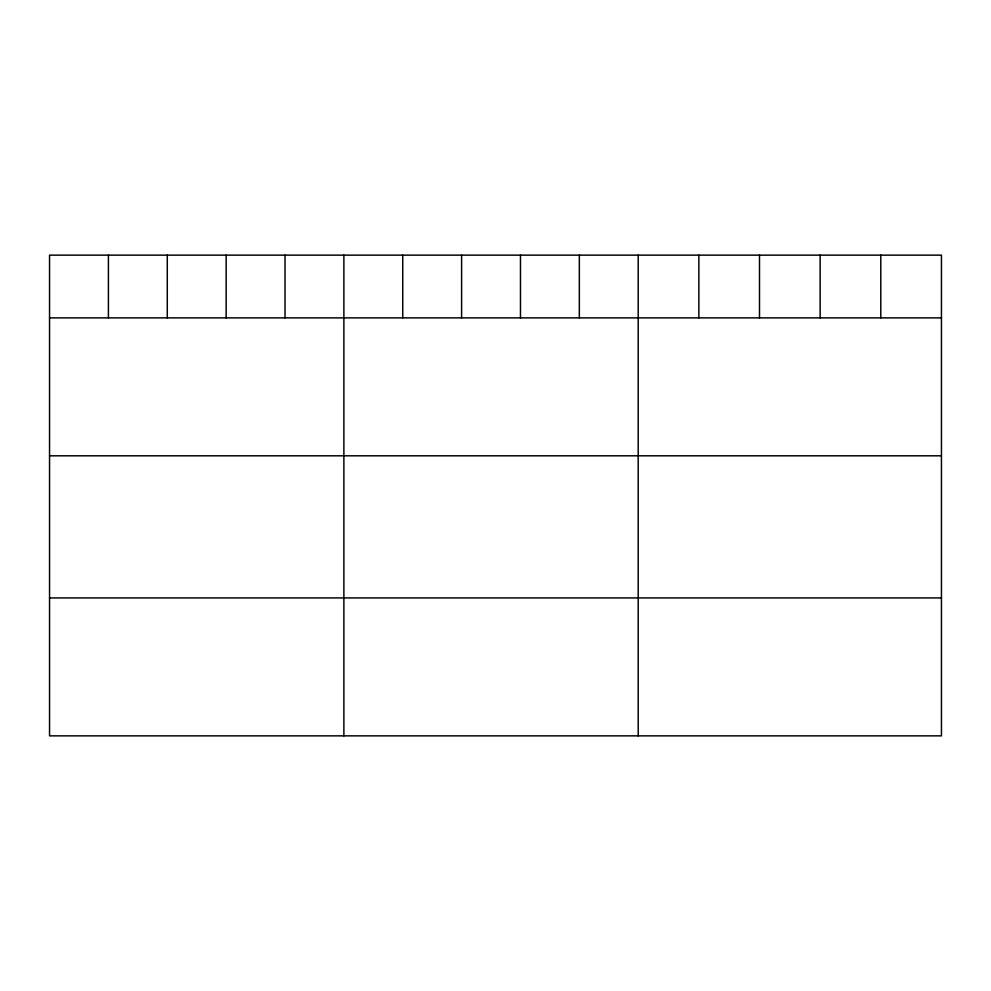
<?xml version="1.0" encoding="UTF-8"?>
<svg xmlns="http://www.w3.org/2000/svg" width="991" height="991" viewBox="0 0 991 991"><rect width="100%" height="100%" fill="white"/><g stroke="black" fill="none" stroke-linecap="round" stroke-linejoin="round"><path stroke-width="1.49" d="M941.45 317.876L941.45 735.855L49.55 735.855L49.55 255.145L941.45 255.145L941.45 317.876L49.55 317.876M49.55 455.81L941.45 455.81M49.55 597.92L941.45 597.92M880.801 255.145L880.801 317.876M820.152 255.145L820.152 317.876M759.502 255.145L759.502 317.876M698.853 255.145L698.853 317.876M638.204 255.145L638.204 735.855M579.339 255.145L579.339 317.876M520.473 255.145L520.473 317.876M461.608 255.145L461.608 317.876M402.742 255.145L402.742 317.876M343.877 255.145L343.877 735.855M285.012 255.145L285.012 317.876M226.146 255.145L226.146 317.876M167.281 255.145L167.281 317.876M108.415 255.145L108.415 317.876"/></g></svg>
